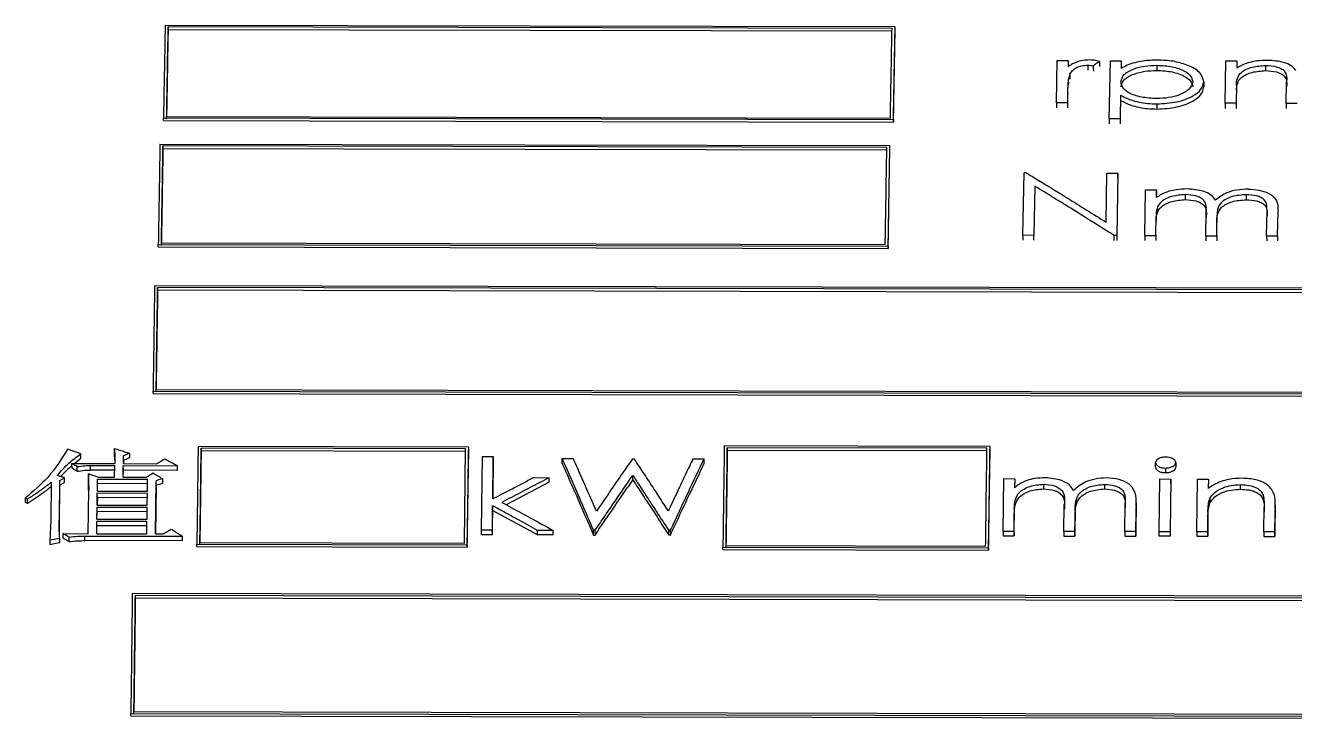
# Model space of a CAD drawing. Header units: millimetres. Extents: x 2448 to 4397, y 790 to 2168.
# Drawn here: x 2857.59 to 2876.34, y 1999.55 to 2009.78 of the extents above; entities that cross this region are included whole.
import ezdxf

# ---------------------------------------------------------------- set-up
doc = ezdxf.new("R2010")
doc.units = ezdxf.units.MM

msp = doc.modelspace()

# ---------------------------------------------------------------- linework, layer by layer
at = {"color": 7, "linetype": 'Continuous', "lineweight": 25}
for p, q in [((2870.438, 2009.757), (2859.654, 2009.78)), ((2870.393, 2009.736), (2859.699, 2009.76)), ((2859.699, 2009.721), (2859.699, 2009.76)), ((2859.699, 2009.721), (2870.393, 2009.698)), ((2870.413, 2008.354), (2870.438, 2009.718)), ((2870.438, 2009.718), (2870.438, 2009.757)), ((2872.822, 2008.636), (2872.833, 2009.26)), ((2872.833, 2009.26), (2872.995, 2009.26)), ((2872.995, 2009.26), (2872.993, 2009.169)), ((2872.995, 2009.26), (2872.995, 2009.184)), ((2873.602, 2008.4), (2873.618, 2009.259)), ((2873.618, 2009.259), (2873.779, 2009.258)), ((2873.779, 2009.258), (2873.777, 2009.144)), ((2873.779, 2009.258), (2873.78, 2009.182)), ((2875.314, 2008.631), (2875.325, 2009.255)), ((2875.325, 2009.255), (2875.487, 2009.255)), ((2875.487, 2009.255), (2875.485, 2009.147)), ((2875.487, 2009.255), (2875.487, 2009.178)), ((2873.02, 2009.062), (2873.02, 2008.986)), ((2873.284, 2009.195), (2873.284, 2009.118)), ((2874.309, 2009.116), (2874.308, 2009.192)), ((2875.911, 2009.189), (2875.912, 2009.112)), ((2872.987, 2008.848), (2872.984, 2008.636)), ((2874.997, 2008.948), (2874.997, 2008.871)), ((2875.48, 2008.895), (2875.476, 2008.631)), ((2875.48, 2008.895), (2875.481, 2008.819)), ((2876.214, 2008.629), (2876.22, 2008.949)), ((2876.22, 2008.949), (2876.22, 2008.872)), ((2873.77, 2008.749), (2873.764, 2008.4)), ((2872.984, 2008.636), (2872.822, 2008.636)), ((2872.822, 2008.636), (2872.822, 2008.561)), ((2874.304, 2008.622), (2874.305, 2008.546)), ((2875.476, 2008.631), (2875.314, 2008.631)), ((2875.314, 2008.631), (2875.314, 2008.555)), ((2876.376, 2008.629), (2876.214, 2008.629)), ((2876.214, 2008.629), (2876.214, 2008.554)), ((2859.629, 2008.414), (2870.413, 2008.391)), ((2859.629, 2008.377), (2859.629, 2008.414)), ((2859.629, 2008.377), (2870.413, 2008.354)), ((2859.675, 2008.436), (2870.369, 2008.413)), ((2873.764, 2008.4), (2873.602, 2008.4)), ((2873.602, 2008.4), (2873.603, 2008.325)), ((2870.362, 2008.001), (2859.577, 2008.024)), ((2870.316, 2007.978), (2859.622, 2008.002)), ((2859.622, 2007.964), (2859.622, 2008.002)), ((2859.622, 2007.964), (2870.316, 2007.941)), ((2870.337, 2006.486), (2870.362, 2007.964)), ((2870.362, 2007.964), (2870.362, 2008.001)), ((2872.327, 2006.681), (2872.343, 2007.603)), ((2872.376, 2007.603), (2872.343, 2007.603)), ((2873.554, 2006.877), (2873.566, 2007.601)), ((2873.566, 2007.601), (2873.727, 2007.6)), ((2873.727, 2007.6), (2873.712, 2006.678)), ((2872.501, 2007.408), (2872.489, 2006.68)), ((2874.127, 2006.677), (2874.138, 2007.354)), ((2874.138, 2007.354), (2874.3, 2007.354)), ((2874.298, 2007.238), (2874.3, 2007.354)), ((2874.3, 2007.354), (2874.3, 2007.28)), ((2874.724, 2007.283), (2874.725, 2007.208)), ((2875.625, 2007.281), (2875.626, 2007.207)), ((2874.289, 2006.677), (2874.294, 2006.964)), ((2874.294, 2006.964), (2874.294, 2006.89)), ((2875.027, 2006.675), (2875.033, 2007.022)), ((2875.033, 2007.022), (2875.033, 2006.948)), ((2875.927, 2006.673), (2875.933, 2007.043)), ((2875.933, 2007.043), (2875.934, 2006.969)), ((2876.089, 2006.673), (2876.095, 2007.042)), ((2876.095, 2006.968), (2876.095, 2007.042)), ((2875.189, 2006.675), (2875.193, 2006.94)), ((2875.193, 2006.94), (2875.193, 2006.867)), ((2872.489, 2006.68), (2872.327, 2006.681)), ((2872.489, 2006.608), (2872.489, 2006.68)), ((2873.712, 2006.678), (2873.675, 2006.678)), ((2873.712, 2006.678), (2873.712, 2006.605)), ((2874.127, 2006.677), (2874.289, 2006.677)), ((2874.127, 2006.677), (2874.128, 2006.604)), ((2875.027, 2006.675), (2875.189, 2006.675)), ((2875.027, 2006.675), (2875.028, 2006.602)), ((2875.927, 2006.673), (2876.089, 2006.673)), ((2875.927, 2006.673), (2875.928, 2006.6)), ((2859.553, 2006.546), (2870.337, 2006.522)), ((2859.553, 2006.509), (2859.553, 2006.546)), ((2859.553, 2006.509), (2870.337, 2006.486)), ((2859.598, 2006.569), (2870.292, 2006.546)), ((2879.417, 2005.893), (2859.498, 2005.937)), ((2879.372, 2005.869), (2859.543, 2005.913)), ((2859.543, 2005.876), (2859.543, 2005.913)), ((2859.543, 2005.876), (2879.372, 2005.833)), ((2859.475, 2004.379), (2879.394, 2004.336)), ((2859.475, 2004.344), (2859.475, 2004.379)), ((2859.475, 2004.344), (2879.394, 2004.3)), ((2859.52, 2004.404), (2879.349, 2004.361)), ((2858.406, 2003.453), (2858.212, 2003.526)), ((2858.406, 2003.384), (2858.406, 2003.453)), ((2858.904, 2003.467), (2858.904, 2003.536)), ((2859.037, 2003.31), (2859.038, 2003.423)), ((2864.138, 2003.554), (2860.141, 2003.563)), ((2860.186, 2003.537), (2860.167, 2002.146)), ((2864.092, 2003.528), (2860.186, 2003.537)), ((2860.186, 2003.502), (2860.186, 2003.537)), ((2860.186, 2003.502), (2864.093, 2003.494)), ((2864.074, 2002.137), (2864.092, 2003.528)), ((2864.118, 2002.076), (2864.138, 2003.519)), ((2864.138, 2003.52), (2864.138, 2003.554)), ((2864.326, 2002.327), (2864.34, 2003.415)), ((2864.34, 2003.415), (2864.502, 2003.415)), ((2864.502, 2003.415), (2864.493, 2002.79)), ((2871.841, 2003.563), (2867.914, 2003.572)), ((2871.795, 2003.537), (2867.959, 2003.546)), ((2867.959, 2003.511), (2867.959, 2003.546)), ((2867.959, 2003.511), (2871.795, 2003.503)), ((2871.82, 2002.033), (2871.841, 2003.528)), ((2858.277, 2003.311), (2858.91, 2003.31)), ((2858.278, 2003.243), (2858.277, 2003.311)), ((2858.406, 2003.384), (2858.319, 2003.311)), ((2858.355, 2003.197), (2858.355, 2003.266)), ((2858.55, 2003.282), (2858.91, 2003.282)), ((2858.55, 2003.214), (2858.55, 2003.282)), ((2858.909, 2003.213), (2858.55, 2003.214)), ((2858.907, 2003.111), (2858.91, 2003.282)), ((2859.034, 2003.111), (2859.036, 2003.281)), ((2859.035, 2003.111), (2859.037, 2003.213)), ((2859.036, 2003.281), (2859.835, 2003.28)), ((2859.037, 2003.213), (2859.036, 2003.281)), ((2859.037, 2003.31), (2859.524, 2003.309)), ((2859.835, 2003.211), (2859.037, 2003.213)), ((2859.039, 2003.354), (2859.038, 2003.31)), ((2864.495, 2002.79), (2864.502, 2003.346)), ((2865.517, 2003.386), (2865.684, 2003.385)), ((2866.56, 2003.383), (2866.583, 2003.383)), ((2867.452, 2003.381), (2867.617, 2003.381)), ((2867.617, 2003.312), (2867.617, 2003.381)), ((2874.286, 2003.257), (2874.285, 2003.326)), ((2874.433, 2003.245), (2874.434, 2003.177)), ((2874.585, 2003.325), (2874.586, 2003.257)), ((2857.972, 2003.039), (2857.964, 2002.463)), ((2858.167, 2003.101), (2858.061, 2003.136)), ((2858.091, 2002.486), (2858.099, 2003.061)), ((2858.099, 2003.061), (2858.167, 2003.101)), ((2858.168, 2003.033), (2858.099, 2002.993)), ((2858.521, 2003.098), (2858.52, 2003.12)), ((2858.652, 2002.906), (2858.654, 2003.083)), ((2858.654, 2003.083), (2859.394, 2003.081)), ((2858.654, 2003.015), (2858.654, 2003.083)), ((2858.664, 2003.112), (2858.907, 2003.111)), ((2859.034, 2003.111), (2859.375, 2003.11)), ((2859.391, 2002.904), (2859.394, 2003.081)), ((2859.51, 2002.274), (2859.52, 2003.058)), ((2865.329, 2003.035), (2864.693, 2002.704)), ((2865.096, 2003.104), (2865.328, 2003.103)), ((2865.329, 2003.035), (2865.328, 2003.103)), ((2866.564, 2003.068), (2866.563, 2003.137)), ((2872.033, 2002.31), (2872.043, 2003.089)), ((2872.043, 2003.089), (2872.205, 2003.088)), ((2872.205, 2003.088), (2872.203, 2002.954)), ((2872.205, 2003.088), (2872.205, 2003.02)), ((2872.205, 2002.955), (2872.205, 2003.02)), ((2874.341, 2002.305), (2874.351, 2003.084)), ((2874.351, 2003.084), (2874.513, 2003.083)), ((2874.513, 2003.083), (2874.502, 2002.305)), ((2874.513, 2003.015), (2874.513, 2003.083)), ((2874.894, 2002.304), (2874.905, 2003.083)), ((2874.905, 2003.083), (2875.066, 2003.082)), ((2875.066, 2003.082), (2875.064, 2002.943)), ((2875.066, 2003.082), (2875.067, 2003.014)), ((2858.091, 2002.419), (2858.099, 2002.993)), ((2858.517, 2002.276), (2858.525, 2002.923)), ((2858.649, 2002.699), (2858.651, 2002.877)), ((2858.651, 2002.877), (2859.391, 2002.875)), ((2858.652, 2002.809), (2858.651, 2002.877)), ((2858.652, 2002.906), (2859.391, 2002.904)), ((2858.653, 2002.906), (2858.654, 2003.015)), ((2859.393, 2003.013), (2858.654, 2003.015)), ((2859.389, 2002.697), (2859.391, 2002.875)), ((2859.521, 2002.99), (2859.511, 2002.274)), ((2872.629, 2003.006), (2872.63, 2002.938)), ((2873.53, 2003.004), (2873.531, 2002.936)), ((2874.513, 2003.015), (2874.512, 2002.975)), ((2875.066, 2002.944), (2875.067, 2003.014)), ((2875.538, 2003), (2875.538, 2002.932)), ((2875.875, 2002.847), (2875.875, 2002.779)), ((2857.589, 2002.805), (2857.618, 2002.787)), ((2857.589, 2002.737), (2857.589, 2002.805)), ((2857.618, 2002.72), (2857.589, 2002.737)), ((2858.646, 2002.491), (2858.648, 2002.67)), ((2858.648, 2002.67), (2859.388, 2002.668)), ((2858.649, 2002.602), (2858.648, 2002.67)), ((2858.649, 2002.699), (2859.389, 2002.697)), ((2858.652, 2002.809), (2858.65, 2002.699)), ((2859.39, 2002.807), (2858.652, 2002.809)), ((2859.386, 2002.489), (2859.388, 2002.668)), ((2864.492, 2002.688), (2864.487, 2002.327)), ((2872.933, 2002.309), (2872.938, 2002.706)), ((2872.938, 2002.706), (2872.939, 2002.639)), ((2873.833, 2002.307), (2873.839, 2002.731)), ((2873.839, 2002.731), (2873.839, 2002.663)), ((2874, 2002.73), (2873.994, 2002.306)), ((2873.995, 2002.239), (2874, 2002.662)), ((2874.001, 2002.678), (2874, 2002.746)), ((2874, 2002.73), (2874, 2002.662)), ((2875.087, 2002.796), (2875.088, 2002.728)), ((2875.887, 2002.302), (2875.892, 2002.67)), ((2875.892, 2002.67), (2875.892, 2002.603)), ((2876.053, 2002.701), (2876.048, 2002.302)), ((2876.053, 2002.701), (2876.054, 2002.633)), ((2876.054, 2002.651), (2876.054, 2002.719)), ((2858.091, 2002.419), (2858.091, 2002.486)), ((2858.643, 2002.275), (2858.646, 2002.462)), ((2858.646, 2002.491), (2859.386, 2002.489)), ((2858.646, 2002.462), (2859.385, 2002.46)), ((2858.646, 2002.394), (2858.646, 2002.462)), ((2858.647, 2002.491), (2858.649, 2002.602)), ((2859.387, 2002.601), (2858.649, 2002.602)), ((2859.383, 2002.274), (2859.385, 2002.46)), ((2864.488, 2002.26), (2864.492, 2002.62)), ((2865.156, 2002.258), (2864.492, 2002.62)), ((2872.199, 2002.64), (2872.194, 2002.31)), ((2872.195, 2002.243), (2872.199, 2002.572)), ((2872.199, 2002.64), (2872.199, 2002.572)), ((2873.098, 2002.613), (2873.094, 2002.308)), ((2873.095, 2002.241), (2873.099, 2002.545)), ((2873.098, 2002.613), (2873.099, 2002.545)), ((2875.06, 2002.587), (2875.056, 2002.304)), ((2875.056, 2002.237), (2875.06, 2002.52)), ((2875.06, 2002.587), (2875.06, 2002.52)), ((2876.049, 2002.235), (2876.054, 2002.633)), ((2858.091, 2002.378), (2858.091, 2002.419)), ((2858.147, 2002.277), (2858.517, 2002.276)), ((2858.147, 2002.209), (2858.147, 2002.277)), ((2858.643, 2002.275), (2859.383, 2002.274)), ((2858.644, 2002.275), (2858.646, 2002.394)), ((2859.385, 2002.393), (2858.646, 2002.394)), ((2859.51, 2002.274), (2859.626, 2002.273)), ((2864.487, 2002.327), (2864.326, 2002.327)), ((2864.326, 2002.26), (2864.326, 2002.327)), ((2864.488, 2002.26), (2864.487, 2002.327)), ((2865.387, 2002.325), (2865.155, 2002.325)), ((2866.004, 2002.324), (2865.981, 2002.324)), ((2866.004, 2002.324), (2866.005, 2002.256)), ((2867.117, 2002.321), (2867.094, 2002.321)), ((2867.117, 2002.321), (2867.118, 2002.254)), ((2872.194, 2002.31), (2872.033, 2002.31)), ((2872.033, 2002.31), (2872.033, 2002.243)), ((2873.094, 2002.308), (2872.933, 2002.309)), ((2872.933, 2002.309), (2872.933, 2002.241)), ((2873.994, 2002.306), (2873.833, 2002.307)), ((2873.833, 2002.307), (2873.833, 2002.239)), ((2874.502, 2002.305), (2874.341, 2002.305)), ((2874.341, 2002.238), (2874.341, 2002.305)), ((2874.502, 2002.305), (2874.502, 2002.238)), ((2874.503, 2002.286), (2874.502, 2002.238)), ((2875.056, 2002.304), (2874.894, 2002.304)), ((2874.894, 2002.304), (2874.895, 2002.237)), ((2876.048, 2002.302), (2875.887, 2002.302)), ((2875.887, 2002.302), (2875.887, 2002.235)), ((2857.951, 2002.184), (2858.097, 2002.212)), ((2857.951, 2002.184), (2857.951, 2002.117)), ((2858.234, 2002.157), (2858.234, 2002.224)), ((2858.467, 2002.241), (2859.908, 2002.238)), ((2858.468, 2002.174), (2858.467, 2002.241)), ((2859.909, 2002.171), (2858.468, 2002.174)), ((2860.122, 2002.085), (2860.122, 2002.119)), ((2860.122, 2002.119), (2864.118, 2002.11)), ((2860.122, 2002.085), (2864.118, 2002.076)), ((2860.167, 2002.146), (2864.074, 2002.137)), ((2864.488, 2002.26), (2864.326, 2002.26)), ((2865.388, 2002.258), (2865.156, 2002.258)), ((2865.982, 2002.256), (2866.005, 2002.256)), ((2867.118, 2002.254), (2867.094, 2002.254)), ((2867.939, 2002.102), (2871.776, 2002.094)), ((2872.033, 2002.243), (2872.195, 2002.243)), ((2872.933, 2002.241), (2873.095, 2002.241)), ((2873.833, 2002.239), (2873.995, 2002.239)), ((2874.502, 2002.238), (2874.341, 2002.238)), ((2874.895, 2002.237), (2875.056, 2002.237)), ((2875.887, 2002.235), (2876.049, 2002.235)), ((2867.894, 2002.042), (2867.894, 2002.075)), ((2867.894, 2002.075), (2871.82, 2002.066)), ((2867.894, 2002.041), (2871.82, 2002.033)), ((2871.82, 2002.066), (2871.82, 2002.033)), ((2879.087, 2001.348), (2859.169, 2001.391)), ((2879.042, 2001.32), (2859.213, 2001.363)), ((2859.213, 2001.363), (2859.213, 2001.33)), ((2859.213, 2001.33), (2879.042, 2001.287)), ((2859.192, 1999.65), (2879.021, 1999.607)), ((2859.147, 1999.621), (2879.065, 1999.578)), ((2859.147, 1999.589), (2859.147, 1999.621)), ((2859.147, 1999.589), (2879.066, 1999.546))]:
    msp.add_line(p, q, dxfattribs=at)
at = {"color": 7, "linetype": 'Continuous', "lineweight": 25, "flags": 128}
for points in [[(2873.456, 2009.249), (2873.456, 2009.21), (2873.456, 2009.172)], [(2873.366, 2009.183), (2873.366, 2009.145), (2873.367, 2009.107)], [(2872.987, 2008.848), (2872.987, 2008.805), (2872.988, 2008.772)], [(2873.77, 2008.749), (2873.77, 2008.725), (2873.77, 2008.699), (2873.77, 2008.673)], [(2872.984, 2008.636), (2872.984, 2008.593), (2872.984, 2008.561)], [(2875.476, 2008.631), (2875.476, 2008.588), (2875.476, 2008.555)], [(2870.413, 2008.391), (2870.413, 2008.37), (2870.413, 2008.354)], [(2873.764, 2008.4), (2873.764, 2008.357), (2873.764, 2008.325)], [(2873.727, 2007.526), (2873.727, 2007.568), (2873.727, 2007.6)], [(2872.501, 2007.408), (2872.501, 2007.366), (2872.501, 2007.334)], [(2872.328, 2006.608), (2872.328, 2006.649), (2872.327, 2006.681)], [(2873.676, 2006.605), (2873.675, 2006.646), (2873.675, 2006.678)], [(2874.289, 2006.677), (2874.289, 2006.636), (2874.289, 2006.604)], [(2875.189, 2006.675), (2875.189, 2006.634), (2875.189, 2006.601)], [(2876.089, 2006.673), (2876.089, 2006.632), (2876.089, 2006.6)], [(2870.337, 2006.522), (2870.337, 2006.502), (2870.337, 2006.486)], [(2859.039, 2003.354), (2859.039, 2003.393), (2859.038, 2003.423)], [(2859.127, 2003.462), (2859.127, 2003.424), (2859.127, 2003.394)], [(2864.502, 2003.346), (2864.502, 2003.384), (2864.502, 2003.415)], [(2871.841, 2003.529), (2871.841, 2003.548), (2871.841, 2003.563)], [(2859.835, 2003.211), (2859.835, 2003.249), (2859.835, 2003.28)], [(2865.517, 2003.317), (2865.517, 2003.355), (2865.517, 2003.386)], [(2858.099, 2002.993), (2858.099, 2003.031), (2858.099, 2003.061)], [(2858.168, 2003.033), (2858.168, 2003.071), (2858.167, 2003.101)], [(2858.519, 2003.095), (2858.519, 2003.133), (2858.519, 2003.163)], [(2859.618, 2003.087), (2859.577, 2003.075), (2859.548, 2003.067), (2859.52, 2003.058)], [(2859.521, 2002.99), (2859.52, 2003.028), (2859.52, 2003.058)], [(2859.618, 2003.018), (2859.618, 2003.057), (2859.618, 2003.087)], [(2859.618, 2003.018), (2859.569, 2003.004), (2859.521, 2002.99)], [(2857.618, 2002.72), (2857.618, 2002.758), (2857.618, 2002.787)], [(2864.492, 2002.62), (2864.492, 2002.658), (2864.492, 2002.688)], [(2865.156, 2002.258), (2865.155, 2002.296), (2865.155, 2002.325)], [(2865.388, 2002.258), (2865.387, 2002.295), (2865.387, 2002.325)], [(2865.982, 2002.256), (2865.982, 2002.294), (2865.981, 2002.324)], [(2867.094, 2002.254), (2867.094, 2002.292), (2867.094, 2002.321)], [(2872.194, 2002.31), (2872.195, 2002.272), (2872.195, 2002.243)], [(2873.094, 2002.308), (2873.095, 2002.271), (2873.095, 2002.241)], [(2873.994, 2002.306), (2873.995, 2002.269), (2873.995, 2002.239)], [(2875.056, 2002.304), (2875.056, 2002.266), (2875.056, 2002.237)], [(2876.048, 2002.302), (2876.048, 2002.264), (2876.049, 2002.235)], [(2857.951, 2002.117), (2857.994, 2002.125), (2858.038, 2002.134), (2858.098, 2002.145)], [(2858.098, 2002.145), (2858.097, 2002.183), (2858.097, 2002.212)], [(2859.909, 2002.171), (2859.908, 2002.208), (2859.908, 2002.238)], [(2864.118, 2002.11), (2864.118, 2002.091), (2864.118, 2002.077)]]:
    msp.add_lwpolyline(points, dxfattribs=at)
at = {"color": 7, "linetype": 'Continuous', "lineweight": 25}
for points, knots in [([(2859.654, 2009.78), (2859.652, 2009.647), (2859.647, 2009.381), (2859.638, 2008.928), (2859.633, 2008.601), (2859.629, 2008.414)], [0, 0, 0, 0, 0.300096, 0.600192, 1, 1, 1, 1]), ([(2859.699, 2009.76), (2859.696, 2009.627), (2859.691, 2009.36), (2859.683, 2008.92), (2859.678, 2008.608), (2859.675, 2008.436)], [0, 0, 0, 0, 0.309691, 0.619383, 1, 1, 1, 1]), ([(2859.675, 2008.398), (2859.679, 2008.651), (2859.687, 2009.101), (2859.695, 2009.532), (2859.699, 2009.721)], [0, 0, 0, 0, 0.559999, 1, 1, 1, 1]), ([(2870.369, 2008.413), (2870.371, 2008.553), (2870.376, 2008.833), (2870.384, 2009.276), (2870.39, 2009.573), (2870.393, 2009.736)], [0, 0, 0, 0, 0.309692, 0.619383, 1, 1, 1, 1]), ([(2870.413, 2008.391), (2870.416, 2008.531), (2870.421, 2008.812), (2870.429, 2009.269), (2870.435, 2009.579), (2870.438, 2009.757)], [0, 0, 0, 0, 0.300096, 0.600193, 1, 1, 1, 1]), ([(2873.316, 2009.27), (2873.27, 2009.267), (2873.196, 2009.263), (2873.107, 2009.234), (2873.044, 2009.204), (2873.01, 2009.181), (2872.993, 2009.169)], [0, 0, 0, 0, 0.348485, 0.569803, 0.786571, 1, 1, 1, 1]), ([(2873.456, 2009.249), (2873.431, 2009.255), (2873.387, 2009.267), (2873.338, 2009.269), (2873.316, 2009.27)], [0, 0, 0, 0, 0.556506, 1, 1, 1, 1]), ([(2873.456, 2009.249), (2873.447, 2009.242), (2873.43, 2009.23), (2873.4, 2009.208), (2873.379, 2009.192), (2873.366, 2009.183)], [0, 0, 0, 0, 0.292343, 0.58468, 1, 1, 1, 1]), ([(2874.311, 2009.268), (2874.241, 2009.266), (2874.126, 2009.262), (2873.976, 2009.232), (2873.865, 2009.194), (2873.806, 2009.161), (2873.777, 2009.144)], [0, 0, 0, 0, 0.347184, 0.569334, 0.786945, 1, 1, 1, 1]), ([(2874.997, 2008.948), (2874.985, 2008.996), (2874.96, 2009.094), (2874.768, 2009.196), (2874.546, 2009.258), (2874.39, 2009.265), (2874.311, 2009.268)], [0, 0, 0, 0, 0.265699, 0.542417, 0.768717, 1, 1, 1, 1]), ([(2875.669, 2009.234), (2875.63, 2009.22), (2875.561, 2009.196), (2875.508, 2009.162), (2875.485, 2009.147)], [0, 0, 0, 0, 0.564548, 1, 1, 1, 1]), ([(2875.941, 2009.264), (2875.888, 2009.263), (2875.794, 2009.26), (2875.707, 2009.242), (2875.669, 2009.234)], [0, 0, 0, 0, 0.562598, 1, 1, 1, 1]), ([(2876.357, 2009.115), (2876.338, 2009.138), (2876.299, 2009.186), (2876.156, 2009.249), (2876.023, 2009.259), (2875.941, 2009.264)], [0, 0, 0, 0, 0.269147, 0.547084, 1, 1, 1, 1]), ([(2873.02, 2009.062), (2873.012, 2009.039), (2872.995, 2008.992), (2872.99, 2008.92), (2872.988, 2008.872), (2872.987, 2008.848)], [0, 0, 0, 0, 0.327262, 0.663315, 1, 1, 1, 1]), ([(2873.02, 2009.062), (2873.032, 2009.079), (2873.055, 2009.115), (2873.115, 2009.158), (2873.194, 2009.188), (2873.254, 2009.192), (2873.284, 2009.195)], [0, 0, 0, 0, 0.270255, 0.545568, 0.769848, 1, 1, 1, 1]), ([(2873.284, 2009.195), (2873.3, 2009.194), (2873.328, 2009.192), (2873.355, 2009.186), (2873.366, 2009.183)], [0, 0, 0, 0, 0.561757, 1, 1, 1, 1]), ([(2873.774, 2008.947), (2873.783, 2008.984), (2873.803, 2009.06), (2873.952, 2009.14), (2874.126, 2009.186), (2874.247, 2009.19), (2874.308, 2009.192)], [0, 0, 0, 0, 0.265837, 0.542103, 0.76857, 1, 1, 1, 1]), ([(2873.774, 2008.871), (2873.784, 2008.908), (2873.804, 2008.984), (2873.952, 2009.063), (2874.127, 2009.109), (2874.247, 2009.113), (2874.309, 2009.116)], [0, 0, 0, 0, 0.265655, 0.541881, 0.768429, 1, 1, 1, 1]), ([(2874.308, 2009.192), (2874.385, 2009.188), (2874.536, 2009.18), (2874.71, 2009.116), (2874.816, 2009.034), (2874.829, 2008.976), (2874.835, 2008.947)], [0, 0, 0, 0, 0.292893, 0.576375, 0.790992, 1, 1, 1, 1]), ([(2874.309, 2009.116), (2874.385, 2009.111), (2874.536, 2009.103), (2874.711, 2009.039), (2874.817, 2008.958), (2874.829, 2008.899), (2874.836, 2008.871)], [0, 0, 0, 0, 0.293062, 0.576598, 0.791141, 1, 1, 1, 1]), ([(2875.48, 2008.895), (2875.482, 2008.929), (2875.486, 2008.996), (2875.534, 2009.081), (2875.624, 2009.134), (2875.739, 2009.177), (2875.843, 2009.184), (2875.911, 2009.189)], [0, 0, 0, 0, 0.2405897, 0.482208, 0.6121629, 0.7456357, 1, 1, 1, 1]), ([(2875.481, 2008.819), (2875.483, 2008.853), (2875.486, 2008.92), (2875.534, 2009.005), (2875.625, 2009.058), (2875.739, 2009.1), (2875.843, 2009.107), (2875.912, 2009.112)], [0, 0, 0, 0, 0.240454, 0.481969, 0.611925, 0.745448, 1, 1, 1, 1]), ([(2875.911, 2009.189), (2875.966, 2009.186), (2876.05, 2009.181), (2876.142, 2009.146), (2876.232, 2009.076), (2876.225, 2009.005), (2876.22, 2008.949)], [0, 0, 0, 0, 0.255762, 0.38948, 0.518514, 1, 1, 1, 1]), ([(2875.912, 2009.112), (2875.967, 2009.109), (2876.051, 2009.104), (2876.142, 2009.069), (2876.233, 2009), (2876.226, 2008.928), (2876.22, 2008.872)], [0, 0, 0, 0, 0.255965, 0.389735, 0.51876, 1, 1, 1, 1]), ([(2872.988, 2008.771), (2872.989, 2008.795), (2872.99, 2008.842), (2872.993, 2008.9), (2873.004, 2008.934), (2873.008, 2008.944)], [0, 0, 0, 0, 0.4049282, 0.8201212, 1, 1, 1, 1]), ([(2874.302, 2008.7), (2874.225, 2008.704), (2874.074, 2008.713), (2873.895, 2008.775), (2873.788, 2008.859), (2873.779, 2008.918), (2873.774, 2008.947)], [0, 0, 0, 0, 0.292844, 0.576953, 0.791091, 1, 1, 1, 1]), ([(2874.835, 2008.947), (2874.823, 2008.91), (2874.799, 2008.836), (2874.654, 2008.755), (2874.481, 2008.708), (2874.362, 2008.702), (2874.302, 2008.7)], [0, 0, 0, 0, 0.265979, 0.542215, 0.768728, 1, 1, 1, 1]), ([(2874.304, 2008.622), (2874.405, 2008.627), (2874.603, 2008.638), (2874.83, 2008.725), (2874.973, 2008.833), (2874.989, 2008.91), (2874.997, 2008.948)], [0, 0, 0, 0, 0.292883, 0.576359, 0.790843, 1, 1, 1, 1]), ([(2874.305, 2008.546), (2874.405, 2008.551), (2874.604, 2008.562), (2874.83, 2008.649), (2874.974, 2008.757), (2874.989, 2008.833), (2874.997, 2008.871)], [0, 0, 0, 0, 0.293055, 0.576582, 0.790991, 1, 1, 1, 1]), ([(2873.77, 2008.749), (2873.818, 2008.724), (2873.899, 2008.683), (2874.039, 2008.646), (2874.169, 2008.626), (2874.259, 2008.623), (2874.304, 2008.622)], [0, 0, 0, 0, 0.3317195, 0.5516878, 0.7750233, 1, 1, 1, 1]), ([(2873.77, 2008.673), (2873.819, 2008.648), (2873.899, 2008.607), (2874.039, 2008.569), (2874.169, 2008.55), (2874.259, 2008.547), (2874.305, 2008.546)], [0, 0, 0, 0, 0.331621, 0.551588, 0.774963, 1, 1, 1, 1]), ([(2859.577, 2008.024), (2859.575, 2007.88), (2859.57, 2007.591), (2859.562, 2007.1), (2859.556, 2006.747), (2859.553, 2006.546)], [0, 0, 0, 0, 0.300096, 0.600192, 1, 1, 1, 1]), ([(2859.622, 2008.002), (2859.62, 2007.857), (2859.615, 2007.568), (2859.607, 2007.092), (2859.601, 2006.755), (2859.598, 2006.569)], [0, 0, 0, 0, 0.309691, 0.619383, 1, 1, 1, 1]), ([(2859.599, 2006.532), (2859.603, 2006.805), (2859.611, 2007.292), (2859.619, 2007.759), (2859.622, 2007.964)], [0, 0, 0, 0, 0.5599991, 1, 1, 1, 1]), ([(2870.292, 2006.546), (2870.295, 2006.697), (2870.3, 2007), (2870.308, 2007.478), (2870.313, 2007.801), (2870.316, 2007.978)], [0, 0, 0, 0, 0.309692, 0.619383, 1, 1, 1, 1]), ([(2870.337, 2006.522), (2870.339, 2006.674), (2870.344, 2006.976), (2870.352, 2007.471), (2870.358, 2007.808), (2870.362, 2008.001)], [0, 0, 0, 0, 0.300096, 0.600193, 1, 1, 1, 1]), ([(2872.376, 2007.603), (2872.417, 2007.579), (2872.62, 2007.455), (2873.012, 2007.215), (2873.364, 2006.996), (2873.554, 2006.877)], [0, 0, 0, 0, 0.103288, 0.516439, 1, 1, 1, 1]), ([(2873.675, 2006.678), (2873.635, 2006.703), (2873.432, 2006.831), (2873.041, 2007.076), (2872.69, 2007.292), (2872.501, 2007.408)], [0, 0, 0, 0, 0.1035312, 0.5176576, 1, 1, 1, 1]), ([(2874.754, 2007.365), (2874.701, 2007.363), (2874.607, 2007.36), (2874.52, 2007.34), (2874.482, 2007.331)], [0, 0, 0, 0, 0.562598, 1, 1, 1, 1]), ([(2875.17, 2007.202), (2875.151, 2007.228), (2875.112, 2007.279), (2874.969, 2007.349), (2874.836, 2007.359), (2874.754, 2007.365)], [0, 0, 0, 0, 0.269147, 0.547084, 1, 1, 1, 1]), ([(2875.655, 2007.363), (2875.598, 2007.36), (2875.487, 2007.355), (2875.306, 2007.304), (2875.221, 2007.24), (2875.17, 2007.202)], [0, 0, 0, 0, 0.289106, 0.572536, 1, 1, 1, 1]), ([(2875.655, 2007.363), (2875.709, 2007.36), (2875.816, 2007.355), (2875.957, 2007.309), (2876.092, 2007.208), (2876.094, 2007.11), (2876.095, 2007.042)], [0, 0, 0, 0, 0.1985432, 0.3919955, 0.5776369, 1, 1, 1, 1]), ([(2874.724, 2007.283), (2874.656, 2007.277), (2874.552, 2007.269), (2874.437, 2007.224), (2874.347, 2007.166), (2874.299, 2007.074), (2874.295, 2007), (2874.294, 2006.964)], [0, 0, 0, 0, 0.2544396, 0.3878709, 0.5177864, 0.7594075, 1, 1, 1, 1]), ([(2874.294, 2006.89), (2874.296, 2006.927), (2874.3, 2007), (2874.347, 2007.092), (2874.438, 2007.149), (2874.552, 2007.195), (2874.656, 2007.203), (2874.725, 2007.208)], [0, 0, 0, 0, 0.240456, 0.481974, 0.611892, 0.745372, 1, 1, 1, 1]), ([(2874.482, 2007.331), (2874.443, 2007.316), (2874.374, 2007.29), (2874.321, 2007.253), (2874.298, 2007.238)], [0, 0, 0, 0, 0.564548, 1, 1, 1, 1]), ([(2875.033, 2007.022), (2875.038, 2007.083), (2875.045, 2007.16), (2874.955, 2007.236), (2874.863, 2007.274), (2874.779, 2007.279), (2874.724, 2007.283)], [0, 0, 0, 0, 0.481494, 0.610478, 0.744143, 1, 1, 1, 1]), ([(2874.725, 2007.208), (2874.78, 2007.205), (2874.864, 2007.2), (2874.955, 2007.162), (2875.046, 2007.087), (2875.039, 2007.009), (2875.033, 2006.948)], [0, 0, 0, 0, 0.25606, 0.389777, 0.518752, 1, 1, 1, 1]), ([(2875.625, 2007.281), (2875.553, 2007.275), (2875.444, 2007.267), (2875.326, 2007.217), (2875.195, 2007.123), (2875.194, 2007.021), (2875.193, 2006.94)], [0, 0, 0, 0, 0.255444, 0.389099, 0.518988, 1, 1, 1, 1]), ([(2875.193, 2006.867), (2875.194, 2006.947), (2875.196, 2007.049), (2875.326, 2007.143), (2875.444, 2007.193), (2875.554, 2007.201), (2875.626, 2007.207)], [0, 0, 0, 0, 0.48077, 0.610656, 0.74436, 1, 1, 1, 1]), ([(2875.933, 2007.043), (2875.933, 2007.07), (2875.932, 2007.125), (2875.912, 2007.196), (2875.845, 2007.241), (2875.756, 2007.274), (2875.677, 2007.278), (2875.625, 2007.281)], [0, 0, 0, 0, 0.240522, 0.481059, 0.610602, 0.74447, 1, 1, 1, 1]), ([(2875.626, 2007.207), (2875.678, 2007.204), (2875.757, 2007.199), (2875.846, 2007.167), (2875.912, 2007.122), (2875.93, 2007.063), (2875.931, 2007.02), (2875.932, 2007.005)], [0, 0, 0, 0, 0.2856588, 0.4352587, 0.5799658, 0.8485277, 1, 1, 1, 1]), ([(2859.498, 2005.937), (2859.496, 2005.784), (2859.491, 2005.479), (2859.484, 2004.961), (2859.478, 2004.591), (2859.475, 2004.379)], [0, 0, 0, 0, 0.300091, 0.600183, 1, 1, 1, 1]), ([(2859.543, 2005.913), (2859.541, 2005.76), (2859.536, 2005.454), (2859.528, 2004.953), (2859.523, 2004.599), (2859.52, 2004.404)], [0, 0, 0, 0, 0.3099313, 0.6198626, 1, 1, 1, 1]), ([(2859.521, 2004.369), (2859.525, 2004.656), (2859.532, 2005.167), (2859.54, 2005.66), (2859.543, 2005.876)], [0, 0, 0, 0, 0.559999, 1, 1, 1, 1]), ([(2858.212, 2003.526), (2858.125, 2003.383), (2857.969, 2003.125), (2857.706, 2002.903), (2857.589, 2002.805)], [0, 0, 0, 0, 0.555785, 1, 1, 1, 1]), ([(2858.061, 2003.136), (2858.115, 2003.199), (2858.213, 2003.314), (2858.347, 2003.41), (2858.406, 2003.453)], [0, 0, 0, 0, 0.55806, 1, 1, 1, 1]), ([(2858.904, 2003.536), (2858.905, 2003.516), (2858.908, 2003.475), (2858.911, 2003.399), (2858.91, 2003.344), (2858.91, 2003.31)], [0, 0, 0, 0, 0.273063, 0.546143, 1, 1, 1, 1]), ([(2858.904, 2003.536), (2858.93, 2003.527), (2858.981, 2003.511), (2859.055, 2003.486), (2859.103, 2003.47), (2859.127, 2003.462)], [0, 0, 0, 0, 0.358308, 0.679154, 1, 1, 1, 1]), ([(2858.91, 2003.366), (2858.91, 2003.366), (2858.909, 2003.4), (2858.907, 2003.434), (2858.904, 2003.467)], [0, 0, 0, 0, 0.008034, 1, 1, 1, 1]), ([(2859.127, 2003.462), (2859.114, 2003.457), (2859.093, 2003.447), (2859.064, 2003.434), (2859.047, 2003.427), (2859.038, 2003.423)], [0, 0, 0, 0, 0.420865, 0.710433, 1, 1, 1, 1]), ([(2860.141, 2003.563), (2860.139, 2003.421), (2860.135, 2003.136), (2860.129, 2002.656), (2860.124, 2002.314), (2860.122, 2002.119)], [0, 0, 0, 0, 0.300068, 0.600137, 1, 1, 1, 1]), ([(2860.167, 2002.112), (2860.171, 2002.375), (2860.177, 2002.845), (2860.183, 2003.301), (2860.186, 2003.502)], [0, 0, 0, 0, 0.559998, 1, 1, 1, 1]), ([(2864.118, 2002.11), (2864.12, 2002.257), (2864.124, 2002.55), (2864.131, 2003.033), (2864.135, 2003.365), (2864.138, 2003.554)], [0, 0, 0, 0, 0.300068, 0.600137, 1, 1, 1, 1]), ([(2867.914, 2003.572), (2867.912, 2003.425), (2867.908, 2003.13), (2867.901, 2002.632), (2867.897, 2002.278), (2867.894, 2002.075)], [0, 0, 0, 0, 0.300073, 0.600147, 1, 1, 1, 1]), ([(2867.959, 2003.546), (2867.957, 2003.398), (2867.953, 2003.088), (2867.946, 2002.607), (2867.942, 2002.27), (2867.939, 2002.102)], [0, 0, 0, 0, 0.311087, 0.65552, 1, 1, 1, 1]), ([(2867.94, 2002.068), (2867.943, 2002.341), (2867.95, 2002.829), (2867.956, 2003.303), (2867.959, 2003.511)], [0, 0, 0, 0, 0.559998, 1, 1, 1, 1]), ([(2871.776, 2002.094), (2871.778, 2002.246), (2871.782, 2002.566), (2871.788, 2003.048), (2871.793, 2003.374), (2871.795, 2003.537)], [0, 0, 0, 0, 0.311087, 0.65552, 1, 1, 1, 1]), ([(2871.82, 2002.066), (2871.822, 2002.219), (2871.826, 2002.523), (2871.833, 2003.023), (2871.838, 2003.367), (2871.841, 2003.563)], [0, 0, 0, 0, 0.300074, 0.600147, 1, 1, 1, 1]), ([(2874.436, 2003.406), (2874.414, 2003.405), (2874.373, 2003.403), (2874.323, 2003.382), (2874.291, 2003.355), (2874.287, 2003.336), (2874.285, 2003.326)], [0, 0, 0, 0, 0.292474, 0.576686, 0.791478, 1, 1, 1, 1]), ([(2874.585, 2003.325), (2874.582, 2003.338), (2874.576, 2003.363), (2874.533, 2003.389), (2874.485, 2003.404), (2874.452, 2003.406), (2874.436, 2003.406)], [0, 0, 0, 0, 0.265299, 0.542424, 0.768972, 1, 1, 1, 1]), ([(2858.278, 2003.278), (2858.251, 2003.256), (2858.188, 2003.207), (2858.139, 2003.151), (2858.111, 2003.12)], [0, 0, 0, 0, 0.429917, 1, 1, 1, 1]), ([(2858.355, 2003.266), (2858.344, 2003.272), (2858.325, 2003.283), (2858.299, 2003.298), (2858.285, 2003.307), (2858.277, 2003.311)], [0, 0, 0, 0, 0.429625, 0.714813, 1, 1, 1, 1]), ([(2858.355, 2003.197), (2858.342, 2003.205), (2858.317, 2003.22), (2858.291, 2003.235), (2858.278, 2003.243)], [0, 0, 0, 0, 0.499999, 1, 1, 1, 1]), ([(2858.355, 2003.266), (2858.391, 2003.271), (2858.455, 2003.281), (2858.521, 2003.282), (2858.55, 2003.282)], [0, 0, 0, 0, 0.558776, 1, 1, 1, 1]), ([(2858.355, 2003.197), (2858.391, 2003.203), (2858.455, 2003.213), (2858.521, 2003.214), (2858.55, 2003.214)], [0, 0, 0, 0, 0.5587637, 1, 1, 1, 1]), ([(2859.127, 2003.394), (2859.112, 2003.387), (2859.083, 2003.374), (2859.053, 2003.361), (2859.039, 2003.354)], [0, 0, 0, 0, 0.499999, 1, 1, 1, 1]), ([(2859.524, 2003.309), (2859.535, 2003.315), (2859.557, 2003.328), (2859.6, 2003.353), (2859.631, 2003.371), (2859.651, 2003.382)], [0, 0, 0, 0, 0.264388, 0.528776, 1, 1, 1, 1]), ([(2859.651, 2003.382), (2859.674, 2003.369), (2859.716, 2003.346), (2859.777, 2003.312), (2859.815, 2003.29), (2859.835, 2003.28)], [0, 0, 0, 0, 0.370375, 0.685187, 1, 1, 1, 1]), ([(2865.517, 2003.386), (2865.533, 2003.348), (2865.616, 2003.162), (2865.771, 2002.81), (2865.909, 2002.491), (2865.981, 2002.324)], [0, 0, 0, 0, 0.10664, 0.533207, 1, 1, 1, 1]), ([(2865.517, 2003.317), (2865.535, 2003.277), (2865.623, 2003.079), (2865.778, 2002.727), (2865.915, 2002.411), (2865.982, 2002.256)], [0, 0, 0, 0, 0.113656, 0.568286, 1, 1, 1, 1]), ([(2866.026, 2002.609), (2866.009, 2002.647), (2865.959, 2002.761), (2865.877, 2002.948), (2865.78, 2003.168), (2865.716, 2003.313), (2865.684, 2003.385)], [0, 0, 0, 0, 0.145373, 0.43612, 0.718057, 1, 1, 1, 1]), ([(2866.56, 2003.383), (2866.535, 2003.348), (2866.461, 2003.242), (2866.335, 2003.06), (2866.182, 2002.837), (2866.078, 2002.685), (2866.026, 2002.609)], [0, 0, 0, 0, 0.138729, 0.416188, 0.708091, 1, 1, 1, 1]), ([(2867.087, 2002.612), (2867.064, 2002.649), (2866.993, 2002.758), (2866.874, 2002.941), (2866.73, 2003.162), (2866.632, 2003.309), (2866.583, 2003.383)], [0, 0, 0, 0, 0.1399506, 0.4198522, 0.7099227, 1, 1, 1, 1]), ([(2867.452, 2003.381), (2867.434, 2003.344), (2867.381, 2003.233), (2867.293, 2003.049), (2867.189, 2002.83), (2867.121, 2002.685), (2867.087, 2002.612)], [0, 0, 0, 0, 0.14623, 0.438692, 0.719343, 1, 1, 1, 1]), ([(2867.117, 2002.321), (2867.135, 2002.359), (2867.224, 2002.55), (2867.39, 2002.905), (2867.539, 2003.218), (2867.617, 2003.381)], [0, 0, 0, 0, 0.106524, 0.532626, 1, 1, 1, 1]), ([(2867.118, 2002.254), (2867.136, 2002.295), (2867.231, 2002.497), (2867.398, 2002.852), (2867.545, 2003.161), (2867.617, 2003.312)], [0, 0, 0, 0, 0.113529, 0.567651, 1, 1, 1, 1]), ([(2874.285, 2003.326), (2874.288, 2003.314), (2874.294, 2003.288), (2874.337, 2003.263), (2874.384, 2003.248), (2874.417, 2003.246), (2874.433, 2003.245)], [0, 0, 0, 0, 0.265244, 0.542469, 0.769087, 1, 1, 1, 1]), ([(2874.286, 2003.257), (2874.289, 2003.245), (2874.295, 2003.22), (2874.337, 2003.194), (2874.384, 2003.179), (2874.417, 2003.178), (2874.434, 2003.177)], [0, 0, 0, 0, 0.265061, 0.542257, 0.768954, 1, 1, 1, 1]), ([(2874.433, 2003.245), (2874.454, 2003.247), (2874.496, 2003.249), (2874.545, 2003.269), (2874.579, 2003.296), (2874.583, 2003.316), (2874.585, 2003.325)], [0, 0, 0, 0, 0.292451, 0.576732, 0.791641, 1, 1, 1, 1]), ([(2874.434, 2003.177), (2874.455, 2003.178), (2874.497, 2003.18), (2874.546, 2003.201), (2874.579, 2003.227), (2874.583, 2003.247), (2874.586, 2003.257)], [0, 0, 0, 0, 0.292613, 0.576951, 0.791794, 1, 1, 1, 1]), ([(2857.618, 2002.787), (2857.665, 2002.817), (2857.751, 2002.872), (2857.867, 2002.958), (2857.937, 2003.012), (2857.972, 2003.039)], [0, 0, 0, 0, 0.377432, 0.688543, 1, 1, 1, 1]), ([(2858.519, 2003.163), (2858.52, 2003.134), (2858.521, 2003.08), (2858.523, 2003), (2858.525, 2002.949), (2858.525, 2002.923)], [0, 0, 0, 0, 0.363225, 0.681612, 1, 1, 1, 1]), ([(2858.519, 2003.163), (2858.532, 2003.158), (2858.558, 2003.149), (2858.607, 2003.132), (2858.642, 2003.119), (2858.664, 2003.112)], [0, 0, 0, 0, 0.271194, 0.542387, 1, 1, 1, 1]), ([(2858.525, 2002.889), (2858.524, 2002.907), (2858.523, 2002.95), (2858.521, 2003.019), (2858.52, 2003.07), (2858.519, 2003.095)], [0, 0, 0, 0, 0.264853, 0.632426, 1, 1, 1, 1]), ([(2859.375, 2003.11), (2859.386, 2003.117), (2859.407, 2003.131), (2859.44, 2003.151), (2859.462, 2003.165), (2859.473, 2003.172)], [0, 0, 0, 0, 0.3286238, 0.6643119, 1, 1, 1, 1]), ([(2859.473, 2003.172), (2859.497, 2003.158), (2859.533, 2003.137), (2859.582, 2003.108), (2859.606, 2003.094), (2859.618, 2003.087)], [0, 0, 0, 0, 0.5, 0.75, 1, 1, 1, 1]), ([(2864.493, 2002.79), (2864.54, 2002.814), (2864.664, 2002.879), (2864.865, 2002.984), (2865.019, 2003.064), (2865.096, 2003.104)], [0, 0, 0, 0, 0.234136, 0.617067, 1, 1, 1, 1]), ([(2865.328, 2003.103), (2865.281, 2003.079), (2865.141, 2003.006), (2864.908, 2002.885), (2864.722, 2002.787), (2864.629, 2002.738)], [0, 0, 0, 0, 0.201727, 0.600863, 1, 1, 1, 1]), ([(2866.004, 2002.324), (2866.029, 2002.36), (2866.104, 2002.469), (2866.227, 2002.65), (2866.389, 2002.885), (2866.501, 2003.047), (2866.563, 2003.137)], [0, 0, 0, 0, 0.132957, 0.398873, 0.664788, 1, 1, 1, 1]), ([(2866.005, 2002.256), (2866.031, 2002.294), (2866.108, 2002.408), (2866.24, 2002.6), (2866.4, 2002.833), (2866.509, 2002.99), (2866.564, 2003.068)], [0, 0, 0, 0, 0.138449, 0.415348, 0.70767, 1, 1, 1, 1]), ([(2866.563, 2003.137), (2866.587, 2003.101), (2866.658, 2002.993), (2866.775, 2002.813), (2866.929, 2002.577), (2867.035, 2002.413), (2867.094, 2002.321)], [0, 0, 0, 0, 0.133213, 0.399641, 0.666069, 1, 1, 1, 1]), ([(2866.564, 2003.068), (2866.588, 2003.031), (2866.662, 2002.919), (2866.787, 2002.728), (2866.94, 2002.494), (2867.043, 2002.334), (2867.094, 2002.254)], [0, 0, 0, 0, 0.138717, 0.416151, 0.708072, 1, 1, 1, 1]), ([(2872.387, 2003.063), (2872.348, 2003.045), (2872.279, 2003.015), (2872.226, 2002.973), (2872.203, 2002.954)], [0, 0, 0, 0, 0.564548, 1, 1, 1, 1]), ([(2872.659, 2003.101), (2872.606, 2003.099), (2872.512, 2003.096), (2872.425, 2003.073), (2872.387, 2003.063)], [0, 0, 0, 0, 0.562598, 1, 1, 1, 1]), ([(2873.075, 2002.914), (2873.056, 2002.943), (2873.018, 2003.003), (2872.874, 2003.082), (2872.741, 2003.094), (2872.659, 2003.101)], [0, 0, 0, 0, 0.2691471, 0.5470844, 1, 1, 1, 1]), ([(2873.56, 2003.099), (2873.503, 2003.096), (2873.392, 2003.089), (2873.211, 2003.031), (2873.126, 2002.958), (2873.075, 2002.914)], [0, 0, 0, 0, 0.289106, 0.572536, 1, 1, 1, 1]), ([(2874, 2002.73), (2873.999, 2002.778), (2873.998, 2002.875), (2873.919, 2003.008), (2873.749, 2003.087), (2873.624, 2003.095), (2873.56, 2003.099)], [0, 0, 0, 0, 0.269863, 0.541607, 0.766717, 1, 1, 1, 1]), ([(2875.567, 2003.095), (2875.501, 2003.092), (2875.392, 2003.087), (2875.252, 2003.048), (2875.148, 2003.002), (2875.092, 2002.963), (2875.064, 2002.943)], [0, 0, 0, 0, 0.347217, 0.569074, 0.786588, 1, 1, 1, 1]), ([(2876.053, 2002.701), (2876.053, 2002.754), (2876.053, 2002.859), (2875.959, 2003), (2875.771, 2003.082), (2875.636, 2003.09), (2875.567, 2003.095)], [0, 0, 0, 0, 0.269541, 0.541055, 0.766777, 1, 1, 1, 1]), ([(2857.972, 2002.971), (2857.931, 2002.938), (2857.854, 2002.878), (2857.735, 2002.795), (2857.657, 2002.745), (2857.618, 2002.72)], [0, 0, 0, 0, 0.373942, 0.686687, 1, 1, 1, 1]), ([(2872.199, 2002.64), (2872.201, 2002.682), (2872.204, 2002.766), (2872.252, 2002.872), (2872.342, 2002.938), (2872.457, 2002.991), (2872.561, 2003), (2872.629, 2003.006)], [0, 0, 0, 0, 0.2405986, 0.4822259, 0.6120558, 0.7453967, 1, 1, 1, 1]), ([(2872.199, 2002.572), (2872.201, 2002.614), (2872.205, 2002.698), (2872.253, 2002.804), (2872.343, 2002.87), (2872.457, 2002.923), (2872.561, 2002.932), (2872.63, 2002.938)], [0, 0, 0, 0, 0.240462, 0.481987, 0.611818, 0.745209, 1, 1, 1, 1]), ([(2872.629, 2003.006), (2872.685, 2003.002), (2872.769, 2002.996), (2872.86, 2002.953), (2872.951, 2002.866), (2872.944, 2002.777), (2872.938, 2002.706)], [0, 0, 0, 0, 0.256065, 0.389614, 0.51849, 1, 1, 1, 1]), ([(2872.63, 2002.938), (2872.685, 2002.934), (2872.769, 2002.928), (2872.86, 2002.885), (2872.951, 2002.798), (2872.944, 2002.709), (2872.939, 2002.639)], [0, 0, 0, 0, 0.256268, 0.389869, 0.518736, 1, 1, 1, 1]), ([(2873.098, 2002.613), (2873.099, 2002.705), (2873.1, 2002.822), (2873.231, 2002.931), (2873.349, 2002.988), (2873.458, 2002.998), (2873.53, 2003.004)], [0, 0, 0, 0, 0.481025, 0.61083, 0.744396, 1, 1, 1, 1]), ([(2873.099, 2002.545), (2873.1, 2002.637), (2873.101, 2002.755), (2873.231, 2002.863), (2873.349, 2002.92), (2873.459, 2002.93), (2873.531, 2002.936)], [0, 0, 0, 0, 0.480782, 0.610585, 0.7442, 1, 1, 1, 1]), ([(2873.53, 2003.004), (2873.582, 2003.001), (2873.662, 2002.996), (2873.75, 2002.959), (2873.817, 2002.907), (2873.838, 2002.825), (2873.838, 2002.762), (2873.839, 2002.731)], [0, 0, 0, 0, 0.255745, 0.389494, 0.518926, 0.75947, 1, 1, 1, 1]), ([(2873.531, 2002.936), (2873.583, 2002.933), (2873.662, 2002.928), (2873.751, 2002.89), (2873.818, 2002.839), (2873.836, 2002.77), (2873.837, 2002.72), (2873.837, 2002.701)], [0, 0, 0, 0, 0.283456, 0.431646, 0.574992, 0.841268, 1, 1, 1, 1]), ([(2875.087, 2002.796), (2875.109, 2002.828), (2875.152, 2002.892), (2875.273, 2002.955), (2875.404, 2002.994), (2875.493, 2002.998), (2875.538, 2003)], [0, 0, 0, 0, 0.267763, 0.545765, 0.771, 1, 1, 1, 1]), ([(2875.088, 2002.728), (2875.109, 2002.76), (2875.153, 2002.824), (2875.273, 2002.887), (2875.405, 2002.926), (2875.493, 2002.93), (2875.538, 2002.932)], [0, 0, 0, 0, 0.267609, 0.545588, 0.770888, 1, 1, 1, 1]), ([(2875.538, 2003), (2875.581, 2002.998), (2875.667, 2002.995), (2875.776, 2002.96), (2875.846, 2002.906), (2875.865, 2002.867), (2875.875, 2002.847)], [0, 0, 0, 0, 0.291534, 0.575705, 0.790687, 1, 1, 1, 1]), ([(2875.538, 2002.932), (2875.582, 2002.93), (2875.668, 2002.927), (2875.777, 2002.892), (2875.847, 2002.838), (2875.866, 2002.799), (2875.875, 2002.779)], [0, 0, 0, 0, 0.291677, 0.575914, 0.790831, 1, 1, 1, 1]), ([(2875.875, 2002.847), (2875.881, 2002.814), (2875.893, 2002.756), (2875.892, 2002.696), (2875.892, 2002.67)], [0, 0, 0, 0, 0.559974, 1, 1, 1, 1]), ([(2865.155, 2002.325), (2865.109, 2002.351), (2864.976, 2002.424), (2864.754, 2002.545), (2864.579, 2002.64), (2864.492, 2002.688)], [0, 0, 0, 0, 0.208753, 0.604376, 1, 1, 1, 1]), ([(2864.629, 2002.738), (2864.675, 2002.713), (2864.814, 2002.638), (2865.066, 2002.5), (2865.273, 2002.387), (2865.387, 2002.325)], [0, 0, 0, 0, 0.182688, 0.548063, 1, 1, 1, 1]), ([(2875.06, 2002.587), (2875.06, 2002.627), (2875.061, 2002.697), (2875.079, 2002.766), (2875.087, 2002.796)], [0, 0, 0, 0, 0.5597922, 1, 1, 1, 1]), ([(2875.06, 2002.52), (2875.06, 2002.559), (2875.061, 2002.629), (2875.08, 2002.698), (2875.088, 2002.728)], [0, 0, 0, 0, 0.5597856, 1, 1, 1, 1]), ([(2875.875, 2002.779), (2875.882, 2002.746), (2875.892, 2002.701), (2875.892, 2002.655), (2875.892, 2002.642)], [0, 0, 0, 0, 0.720345, 1, 1, 1, 1]), ([(2857.964, 2002.463), (2857.962, 2002.429), (2857.959, 2002.365), (2857.955, 2002.272), (2857.952, 2002.213), (2857.951, 2002.184)], [0, 0, 0, 0, 0.367965, 0.683982, 1, 1, 1, 1]), ([(2858.097, 2002.212), (2858.094, 2002.246), (2858.089, 2002.309), (2858.089, 2002.4), (2858.09, 2002.457), (2858.091, 2002.486)], [0, 0, 0, 0, 0.369623, 0.684745, 1, 1, 1, 1]), ([(2858.093, 2002.281), (2858.092, 2002.296), (2858.091, 2002.323), (2858.091, 2002.354), (2858.091, 2002.369), (2858.091, 2002.375), (2858.091, 2002.377), (2858.091, 2002.378)], [0, 0, 0, 0, 0.326967, 0.616965, 0.771372, 0.840437, 1, 1, 1, 1]), ([(2858.234, 2002.224), (2858.222, 2002.231), (2858.202, 2002.243), (2858.173, 2002.26), (2858.156, 2002.271), (2858.147, 2002.277)], [0, 0, 0, 0, 0.3818891, 0.6909445, 1, 1, 1, 1]), ([(2859.626, 2002.273), (2859.638, 2002.28), (2859.66, 2002.293), (2859.699, 2002.317), (2859.727, 2002.333), (2859.744, 2002.343)], [0, 0, 0, 0, 0.28642, 0.572841, 1, 1, 1, 1]), ([(2859.744, 2002.343), (2859.766, 2002.329), (2859.804, 2002.305), (2859.858, 2002.27), (2859.892, 2002.248), (2859.908, 2002.238)], [0, 0, 0, 0, 0.393832, 0.696916, 1, 1, 1, 1]), ([(2858.234, 2002.157), (2858.22, 2002.166), (2858.191, 2002.183), (2858.162, 2002.201), (2858.147, 2002.209)], [0, 0, 0, 0, 0.5, 1, 1, 1, 1]), ([(2858.234, 2002.224), (2858.277, 2002.23), (2858.354, 2002.24), (2858.433, 2002.24), (2858.467, 2002.241)], [0, 0, 0, 0, 0.559159, 1, 1, 1, 1]), ([(2858.234, 2002.157), (2858.277, 2002.162), (2858.355, 2002.173), (2858.433, 2002.173), (2858.468, 2002.174)], [0, 0, 0, 0, 0.559151, 1, 1, 1, 1]), ([(2859.169, 2001.391), (2859.166, 2001.217), (2859.162, 2000.869), (2859.155, 2000.28), (2859.15, 1999.861), (2859.147, 1999.621)], [0, 0, 0, 0, 0.3000913, 0.6001826, 1, 1, 1, 1]), ([(2859.213, 2001.363), (2859.211, 2001.189), (2859.207, 2000.841), (2859.2, 2000.27), (2859.195, 1999.87), (2859.192, 1999.65)], [0, 0, 0, 0, 0.309931, 0.619863, 1, 1, 1, 1]), ([(2859.192, 1999.618), (2859.196, 1999.942), (2859.203, 2000.521), (2859.21, 2001.083), (2859.213, 2001.33)], [0, 0, 0, 0, 0.559999, 1, 1, 1, 1])]:
    msp.add_open_spline(points, degree=3, knots=knots, dxfattribs=at)

doc.saveas('drawing.dxf')
